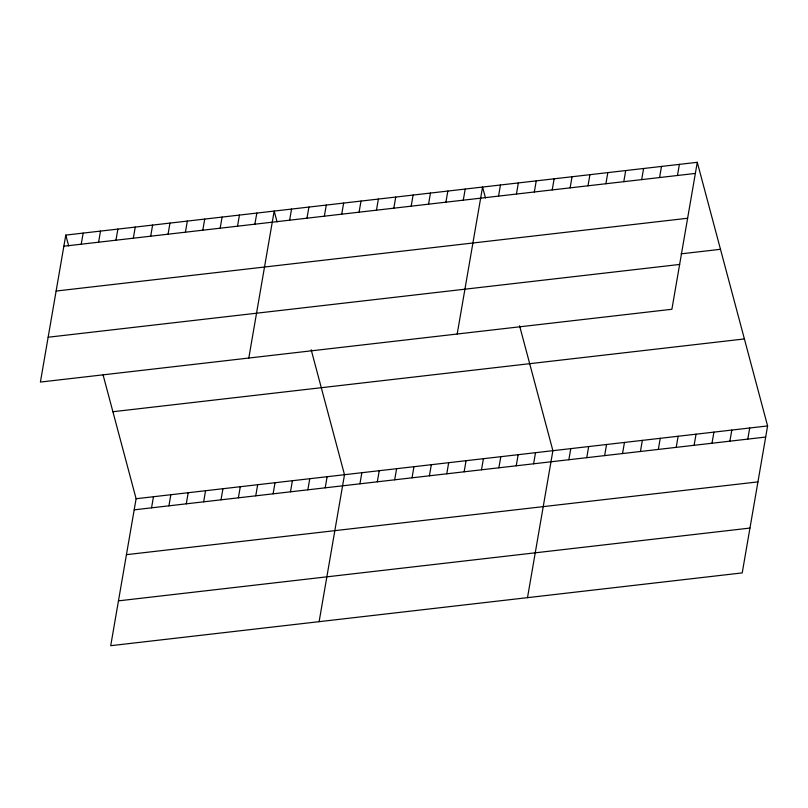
<?xml version="1.0" encoding="UTF-8"?>
<svg xmlns="http://www.w3.org/2000/svg" width="808" height="808" viewBox="0 0 808 808"><rect width="100%" height="100%" fill="white"/><g stroke="black" fill="none" stroke-linecap="round" stroke-linejoin="round"><path stroke-width="1.21" d="M65.781 235.098L40.4 382.063L671.892 309.272L697.284 162.307L65.781 235.098L68.69 245.975M81.234 244.208L83.153 233.098M98.596 242.208L100.515 231.088M115.968 240.208L117.887 229.088M133.33 238.198L135.249 227.088M150.692 236.199L152.611 225.089M168.064 234.199L169.983 223.089M103.091 374.952L136.108 498.728L110.716 645.693L742.219 572.902L767.6 425.937L697.284 162.307M185.426 232.199L187.345 221.089M151.55 507.838L153.469 496.728M202.798 230.199L204.717 219.079M168.923 505.838L170.841 494.718M220.16 228.199L222.079 217.079M186.284 503.839L188.203 492.718M237.522 226.189L239.451 215.079M203.646 501.829L205.565 490.719M254.894 224.19L256.813 213.08M221.018 499.829L222.937 488.719M248.793 358.045L274.175 211.08L277.083 221.947M238.38 497.829L240.299 486.719M289.628 220.19L291.547 209.07M255.752 495.829L257.671 484.709M306.989 218.19L308.909 207.07M273.114 493.829L275.033 482.709M324.361 216.18L326.281 205.07M290.476 491.82L292.405 480.709M341.723 214.181L343.642 203.071M307.848 489.82L309.767 478.71M359.085 212.181L361.004 201.071M325.21 487.82L327.129 476.71M376.457 210.181L378.376 199.071M319.109 621.675L344.501 474.71L311.181 349.783M393.819 208.181L395.738 197.061M359.944 483.82L361.863 472.7M411.191 206.181L413.11 195.061M377.316 481.821L379.235 470.7M428.553 204.172L430.472 193.061M394.678 479.811L396.597 468.701M445.915 202.172L447.844 191.062M412.04 477.811L413.959 466.701M463.287 200.172L465.206 189.062M429.412 475.811L431.331 464.701M457.187 334.027L482.568 187.052L485.477 197.93M446.774 473.811L448.692 462.691M498.546 196.112L500.465 184.992M464.146 471.811L466.065 460.691M516.433 194.041L518.352 182.931M481.507 469.801L483.426 458.691M534.33 191.981L536.249 180.871M498.869 467.802L500.798 456.692M552.217 189.92L554.136 178.81M516.241 465.802L518.16 454.692M570.115 187.86L572.034 176.75M533.603 463.802L535.522 452.692M588.002 185.8L589.921 174.679M527.503 597.647L552.894 450.682L519.574 325.765M605.899 183.739L607.818 172.619M568.862 459.742L570.781 448.622M623.786 181.669L625.715 170.559M586.76 457.671L588.678 446.561M641.683 179.608L643.602 168.498M604.647 455.611L606.566 444.501M659.57 177.548L661.5 166.438M622.544 453.551L624.463 442.441M677.468 175.488L679.387 164.367M640.431 451.49L642.35 440.37M658.328 449.43L660.247 438.31M676.215 447.359L678.134 436.249M694.112 445.299L696.031 434.189M712 443.239L713.918 432.129M729.897 441.178L731.816 430.058M747.784 439.118L749.703 427.998M63.862 246.208L695.365 173.427M56.126 291.042L687.618 218.251M681.124 253.843L720.484 249.308M48.147 337.229L679.639 264.448M112.898 411.726L744.39 338.936M136.108 498.728L767.6 425.937M134.189 509.838L765.681 437.047M126.442 554.672L757.934 481.881M118.463 600.859L749.955 528.068"/></g></svg>
